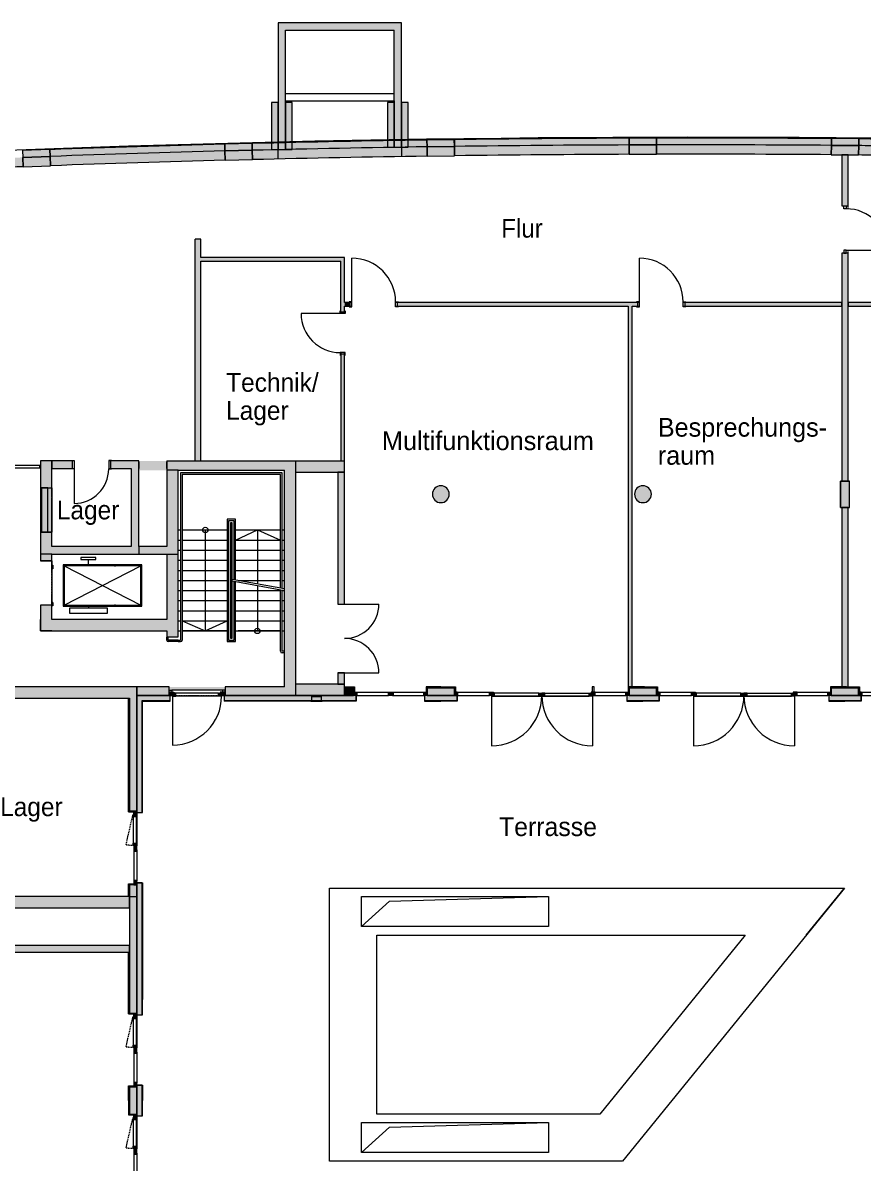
# Model space of a CAD drawing. Header units: inches. Extents: x 354311 to 431061, y 371078 to 433204.
# Drawn here: x 374121 to 396581, y 402725 to 433204 of the extents above; entities that cross this region are included whole.
import ezdxf

# ---------------------------------------------------------------- set-up
doc = ezdxf.new("R2010")
doc.units = ezdxf.units.IN
doc.header["$LTSCALE"] = 250
doc.header["$MEASUREMENT"] = 0
for name, pattern in [('$1$G1', [0.18, 0.12, -0.06]), ('G1', [0.18, 0.12, -0.06]), ('w_verdeckt_oben', [0.18, 0.06, -0.12])]:
    doc.linetypes.add(name, pattern=pattern)
doc.layers.add('Grundebene', color=7, linetype='Continuous')
doc.styles.add('ARIAL', font='arial.ttf', dxfattribs={"height": 0.2})

msp = doc.modelspace()

# ---------------------------------------------------------------- hatches: boundary and pattern name
at = {"layer": 'Grundebene', "true_color": 0x000000, "transparency": 33554687}
for points in [[(380944, 429814), (381144, 429814), (381144, 433004), (380944, 433204)], [(380944, 433204), (381144, 433004), (384044, 433004), (384244, 433204)], [(380764, 431072), (380764, 429814), (380944, 429814), (380944, 431072)], [(381144, 429819), (381324, 429819), (381324, 431072), (381144, 431072)], [(384047, 431072), (383867, 431072), (383867, 429876), (384047, 429876)], [(384424, 429882), (384424, 431072), (384244, 431072), (384244, 429882)], [(384926, 429890), (384923, 430070), (384923, 430070), (380249, 429978), (380249, 429978), (380253, 429798), (380253, 429798)], [(380253, 429798), (380249, 429978), (380249, 429978), (384923, 430070), (384923, 430070), (384926, 429890), (384926, 429890)], [(385656, 429900), (385653, 430080), (384923, 430070), (384926, 429890)], [(384929, 429640), (384926, 429890), (384923, 430070), (384923, 430070), (385653, 430080), (385656, 429900), (385659, 429650)], [(390328, 429940), (390327, 430120), (390327, 430120), (385654, 430080), (385654, 430080), (385656, 429900), (385656, 429900), (390328, 429940)], [(385654, 430080), (390327, 430120), (390327, 430120), (390328, 429940), (390329, 429690), (390329, 429690), (385659, 429650), (385659, 429650), (385656, 429900), (385656, 429900), (385654, 430080)], [(391058, 429942), (391058, 430122), (390328, 430120), (390328, 429940)], [(390328, 430120), (391058, 430122), (391058, 430122), (391058, 429942), (391059, 429692), (390329, 429690), (390329, 429690), (390328, 429940), (390328, 429940), (390328, 429940), (390328, 429940)], [(395731, 429928), (395732, 430108), (395732, 430108), (391058, 430122), (391058, 430122), (391058, 429942), (391058, 429942), (395731, 429928)], [(391058, 430122), (395732, 430108), (395732, 430108), (395731, 429928), (395731, 429928), (395729, 429678), (395729, 429678), (391059, 429692), (391059, 429692), (391058, 429942), (391058, 429942)], [(395729, 429678), (395731, 429928), (395731, 429928), (395731, 429928), (395731, 429928), (395732, 430108), (396462, 430102), (396461, 429922), (396459, 429672)], [(396461, 429922), (396462, 430102), (395732, 430108), (395731, 429928)], [(396459, 429672), (398169, 429663), (399651, 429632), (401129, 429606), (401137, 430036), (399084, 430070), (397525, 430093), (396462, 430102)], [(374850, 429634), (374844, 429814), (374114, 429787), (374121, 429607)], [(374114, 429787), (374844, 429814), (374850, 429634), (374850, 429634), (374850, 429634), (374850, 429634), (374860, 429384), (374130, 429357), (374121, 429607), (374121, 429607)], [(379523, 429779), (379518, 429959), (379518, 429959), (374844, 429814), (374844, 429814), (374851, 429634), (374851, 429634)], [(374844, 429814), (379518, 429959), (379518, 429959), (379523, 429779), (379523, 429779), (374851, 429634), (374851, 429634)], [(379530, 429529), (379523, 429779), (379523, 429779), (374851, 429634), (374851, 429634), (374860, 429384), (374860, 429384)], [(374851, 429634), (379523, 429779), (379523, 429779), (379530, 429529), (379530, 429529), (374860, 429384), (374860, 429384)], [(380253, 429798), (380248, 429978), (379519, 429959), (379523, 429779)], [(379519, 429959), (380248, 429978), (380253, 429798), (380253, 429798), (380253, 429798), (380253, 429798), (380259, 429548), (379530, 429529), (379523, 429779), (379523, 429779)], [(380253, 429798), (379523, 429779), (379530, 429529), (380259, 429548)], [(384929, 429640), (384926, 429890), (384926, 429890), (380253, 429798), (380253, 429798), (380259, 429548), (380259, 429548)], [(380253, 429798), (384926, 429890), (384926, 429890), (384929, 429640), (384929, 429640), (380259, 429548), (380259, 429548)], [(385656, 429900), (384926, 429890), (384929, 429640), (385659, 429650)], [(390329, 429690), (390328, 429940), (390328, 429940), (385656, 429900), (385656, 429900), (385659, 429650), (385659, 429650), (390329, 429690)], [(391058, 429942), (390328, 429940), (390329, 429690), (391059, 429692)], [(395729, 429678), (395731, 429928), (395731, 429928), (391058, 429942), (391058, 429942), (391059, 429692), (391059, 429692)], [(396461, 429922), (395731, 429928), (395729, 429678), (396459, 429672)], [(369448, 429409), (371421, 429498), (371421, 429498), (374121, 429607), (374130, 429357), (374130, 429357), (371431, 429248), (371431, 429248), (369460, 429159)], [(374850, 429634), (374121, 429607), (374130, 429357), (374860, 429384)], [(396006, 428308), (396182, 428308), (396182, 429674), (396006, 429674)], [(378729, 427419), (378879, 427419), (378879, 421494), (378729, 421494)], [(396006, 427048), (396181, 427048), (396181, 415454), (396006, 415454)], [(378879, 426831), (382719, 426831), (382719, 426931), (378879, 426931)], [(382719, 426831), (382619, 426831), (382619, 425479), (382719, 425479)], [(382719, 425729), (382869, 425729), (382869, 425629), (382719, 425629)], [(384129, 425729), (390554, 425729), (390554, 425629), (384129, 425629)], [(390304, 425629), (390404, 425629), (390404, 415454), (390304, 415454)], [(391814, 425729), (401209, 425729), (401209, 425629), (391814, 425629)], [(382619, 424344), (382719, 424344), (382719, 421494), (382619, 421494)], [(374594, 421494), (374894, 421494), (374894, 418821), (374594, 418821)], [(377219, 421494), (377969, 421494), (377969, 421244), (377219, 421244)], [(395974, 420954), (395974, 420254), (396214, 420254), (396214, 420954)], [(374594, 419591), (374894, 419591), (374894, 420771), (374594, 420771)], [(377969, 419004), (378052, 419071), (377969, 419204), (377219, 419204), (377219, 419004)], [(377969, 416954), (378044, 417054), (377969, 417254), (374894, 417254), (374594, 416954)], [(376969, 415154), (377169, 415454), (372534, 415454), (372534, 415204), (372234, 415204), (372234, 415454), (371344, 415454), (371344, 415154)], [(377169, 415454), (372534, 415454), (372534, 415204), (372234, 415204), (372234, 415454), (371344, 415454), (371344, 415154), (376969, 415154)], [(377169, 415454), (376969, 415154), (376969, 412139), (377169, 412139)], [(376969, 415154), (376969, 412139), (377169, 412139), (377169, 415454)], [(381419, 415529), (381344, 415429), (381419, 415229), (382719, 415229), (382719, 415529)], [(382719, 415429), (382719, 415229), (382959, 415229), (382959, 415429)], [(385659, 415429), (384929, 415429), (384929, 415229), (385659, 415229)], [(391059, 415429), (390329, 415429), (390329, 415229), (391059, 415229)], [(396459, 415429), (395729, 415429), (395729, 415229), (396459, 415229)], [(377169, 415229), (377309, 415089), (378059, 415089), (378059, 415229)], [(377169, 412094), (377309, 412094), (377309, 415089), (377169, 415229)], [(377169, 415229), (377169, 412094), (377309, 412094), (377309, 415089)], [(378059, 415229), (377169, 415229), (377309, 415089), (378059, 415089)], [(378029, 415311), (378159, 415311), (378159, 415290), (378147, 415290), (378147, 415229), (378029, 415229)], [(378126, 415290), (378209, 415290), (378209, 415208), (378126, 415208)], [(379349, 415290), (379432, 415290), (379432, 415208), (379349, 415208)], [(379398, 415311), (379529, 415311), (379529, 415229), (379398, 415229)], [(379499, 415229), (379499, 415089), (383028, 415089), (383028, 415229)], [(383050, 415229), (382959, 415229), (382959, 415311), (383050, 415311)], [(384020, 415229), (383890, 415229), (383890, 415311), (383923, 415311), (384020, 415311)], [(384929, 415229), (384837, 415229), (384837, 415311), (384929, 415311)], [(384860, 415229), (384860, 415089), (385728, 415089), (385728, 415229)], [(385697, 415311), (385751, 415311), (385751, 415229), (385660, 415229), (385660, 415311)], [(386698, 415229), (386590, 415229), (386590, 415311), (386623, 415311), (386698, 415311)], [(386644, 415290), (386727, 415290), (386727, 415208), (386644, 415208)], [(387911, 415290), (387994, 415290), (387994, 415208), (387911, 415208)], [(388077, 415290), (387994, 415290), (387994, 415208), (388077, 415208)], [(389344, 415290), (389261, 415290), (389261, 415208), (389344, 415208)], [(389420, 415311), (389311, 415311), (389311, 415291), (389323, 415291), (389323, 415229), (389420, 415229)], [(390329, 415229), (390237, 415229), (390237, 415311), (390329, 415311)], [(390260, 415229), (390260, 415089), (391128, 415089), (391128, 415229)], [(391097, 415311), (391151, 415311), (391151, 415229), (391060, 415229), (391060, 415311)], [(392098, 415229), (391990, 415229), (391990, 415311), (392023, 415311), (392098, 415311)], [(392044, 415290), (392127, 415290), (392127, 415208), (392044, 415208)], [(393311, 415290), (393394, 415290), (393394, 415208), (393311, 415208)], [(393477, 415290), (393394, 415290), (393394, 415208), (393477, 415208)], [(394744, 415290), (394661, 415290), (394661, 415208), (394744, 415208)], [(394820, 415311), (394711, 415311), (394711, 415291), (394723, 415291), (394723, 415229), (394820, 415229)], [(395729, 415229), (395637, 415229), (395637, 415311), (395729, 415311)], [(395660, 415229), (395660, 415089), (396528, 415089), (396528, 415229)], [(396497, 415311), (396551, 415311), (396551, 415229), (396460, 415229), (396460, 415311)], [(377149, 412049), (377149, 412029), (377169, 412029), (377169, 412139), (377087, 412139), (377087, 412049)], [(377149, 411989), (377149, 412049), (377067, 412049), (377067, 411989)], [(377149, 411283), (377149, 411223), (377067, 411223), (377067, 411283)], [(377149, 411223), (377149, 411239), (377169, 411239), (377169, 411069), (377087, 411069), (377087, 411223)], [(377169, 410169), (377169, 410279), (377087, 410279), (377087, 410169)], [(377169, 410169), (376969, 410169), (376969, 408367), (377169, 408367)], [(377169, 406694), (377309, 406694), (377309, 410214), (377169, 410214)], [(371344, 409854), (376969, 409854), (376969, 409554), (371344, 409554)], [(376969, 408367), (376969, 408542), (371519, 408542), (371519, 408367)], [(377169, 408367), (376969, 408367), (376969, 406739), (377169, 406739)], [(377149, 406589), (377149, 406649), (377067, 406649), (377067, 406589)], [(377149, 406649), (377149, 406629), (377169, 406629), (377169, 406739), (377087, 406739), (377087, 406649)], [(377149, 405883), (377149, 405823), (377067, 405823), (377067, 405883)], [(377149, 405823), (377149, 405839), (377169, 405839), (377169, 405669), (377087, 405669), (377087, 405823)], [(376969, 404769), (376969, 404039), (377169, 404039), (377169, 404769)], [(377169, 404769), (377169, 404879), (377087, 404879), (377087, 404769)], [(377169, 403994), (377309, 403994), (377309, 404814), (377169, 404814)], [(377149, 403889), (377149, 403949), (377067, 403949), (377067, 403889)], [(377149, 403949), (377149, 403929), (377169, 403929), (377169, 404039), (377087, 404039), (377087, 403949)], [(377149, 403183), (377149, 403123), (377067, 403123), (377067, 403183)], [(377149, 403123), (377149, 403139), (377169, 403139), (377169, 402969), (377087, 402969), (377087, 403123)]]:
    msp.add_hatch(color=18, dxfattribs=at).paths.add_polyline_path(points, flags=0)
h = msp.add_hatch(color=18, dxfattribs=at)
h.paths.add_polyline_path([(384244, 433204), (384044, 433004), (384044, 431072), (384244, 431072)], flags=0)
h.paths.add_polyline_path([(384244, 431072), (384044, 431072), (384044, 429882), (384244, 429882)], flags=0)
h.paths.add_polyline_path([(384244, 429882), (384044, 429882), (384044, 429879), (384244, 429879)], flags=0)
h = msp.add_hatch(color=18, dxfattribs=at)
h.paths.add_polyline_path([(401133, 429856), (401137, 430036), (397344, 430093), (397344, 429913)], flags=0)
h.paths.add_polyline_path([(397085, 430051), (397144, 429921), (397144, 430095)], flags=0)
h.paths.add_polyline_path([(397085, 430051), (396964, 430097), (396463, 430102), (396461, 429922), (397144, 429915), (397144, 429921)], flags=0)
h = msp.add_hatch(color=18, dxfattribs=at)
h.paths.add_polyline_path([(401129, 429606), (401133, 429856), (397344, 429913), (397211, 429848), (397144, 429665), (397144, 429665)], flags=0)
h.paths.add_polyline_path([(397144, 429665), (397211, 429848), (397144, 429915), (396461, 429922), (396459, 429672)], flags=0)
h = msp.add_hatch(color=18, dxfattribs=at)
h.paths.add_polyline_path([(374130, 429357), (374121, 429607), (371421, 429498), (371431, 429248)], flags=0)
h.paths.add_polyline_path([(371431, 429248), (371421, 429498), (369448, 429409), (369460, 429159)], flags=0)
h = msp.add_hatch(color=18, dxfattribs=at)
h.paths.add_polyline_path([(374894, 421494), (374894, 421294), (375451, 421294), (375451, 421494)], flags=0)
h.paths.add_polyline_path([(376461, 421494), (376461, 421294), (377019, 421294), (377219, 421494)], flags=0)
h = msp.add_hatch(color=18, dxfattribs=at)
h.paths.add_polyline_path([(377019, 419004), (377219, 419004), (377219, 419004), (377119, 419104), (377019, 419004)], flags=0)
h.paths.add_polyline_path([(377019, 419204), (377119, 419104), (377219, 419204), (377219, 421494), (377019, 421294)], flags=0)
h = msp.add_hatch(color=18, dxfattribs=at)
h.paths.add_polyline_path([(378269, 421244), (377969, 421494), (377969, 419204), (378052, 419071), (378269, 419004)], flags=0)
h.paths.add_polyline_path([(378269, 419004), (378052, 419071), (377969, 419004), (377969, 419004), (378269, 419004)], flags=0)
h = msp.add_hatch(color=18, dxfattribs=at)
h.paths.add_polyline_path([(377969, 421494), (378269, 421244), (381119, 421244), (381219, 421302), (381119, 421494)], flags=0)
h.paths.add_polyline_path([(381119, 421494), (381219, 421302), (381419, 421194), (381419, 421194), (381419, 421494)], flags=0)
h = msp.add_hatch(color=18, dxfattribs=at)
h.paths.add_polyline_path([(381119, 415229), (381419, 415229), (381419, 415229), (381200, 415379), (381119, 415229)], flags=0)
h.paths.add_polyline_path([(381119, 415454), (381200, 415379), (381419, 415229), (381419, 415229), (381344, 415429), (381119, 415529)], flags=0)
h.paths.add_polyline_path([(381119, 415529), (381344, 415429), (381419, 415529), (381419, 421194), (381219, 421302), (381119, 421244)], flags=0)
h = msp.add_hatch(color=18, dxfattribs=at)
h.paths.add_polyline_path([(381419, 421494), (381419, 421194), (382719, 421194), (382719, 421494)], flags=0)
h.paths.add_polyline_path([(382719, 421494), (382719, 421194)], flags=0)
h = msp.add_hatch(color=18, dxfattribs=at)
h.paths.add_polyline_path([(382544, 417669), (382719, 417669), (382719, 421194), (382544, 421194)], flags=0)
h.paths.add_polyline_path([(382719, 415829), (382544, 415829), (382544, 415529), (382719, 415529)], flags=0)
h = msp.add_hatch(color=18, dxfattribs=at)
edge = h.paths.add_edge_path(flags=0)
edge.add_arc((385294, 420604), 225, 0, 360)
edge.add_arc((385294, 420604), 225, 0, 360)
h = msp.add_hatch(color=18, dxfattribs=at)
edge = h.paths.add_edge_path(flags=0)
edge.add_arc((390694, 420604), 225, 0, 360)
edge.add_arc((390694, 420604), 225, 0, 360)
h = msp.add_hatch(color=18, dxfattribs=at)
h.paths.add_polyline_path([(377219, 419004), (377219, 419204), (377219, 419204), (377119, 419104), (377219, 419004)], flags=0)
h.paths.add_polyline_path([(377019, 419004), (377119, 419104), (377019, 419204), (374894, 419204), (374811, 419071), (374894, 419004)], flags=0)
h = msp.add_hatch(color=18, dxfattribs=at)
h.paths.add_polyline_path([(374594, 416954), (374894, 417254), (374894, 417641), (374594, 417641)], flags=0)
h.paths.add_polyline_path([(374594, 418821), (374894, 418821), (374894, 419004), (374811, 419071), (374594, 419004)], flags=0)
h = msp.add_hatch(color=18, dxfattribs=at)
h.paths.add_polyline_path([(378269, 419004), (377969, 419004), (377969, 417254), (378044, 417054), (378269, 416954)], flags=0)
h.paths.add_polyline_path([(378269, 416954), (378044, 417054), (377969, 416954), (377969, 416789), (378269, 416789)], flags=0)
h = msp.add_hatch(color=18, dxfattribs=at)
h.paths.add_polyline_path([(377169, 415454), (377169, 415229), (378029, 415229), (378029, 415454)], flags=0)
h.paths.add_polyline_path([(379529, 415454), (379529, 415229), (381119, 415229), (381200, 415379), (381119, 415454)], flags=0)
h = msp.add_hatch(color=18, dxfattribs=at)
h.paths.add_polyline_path([(378029, 415454), (377169, 415454), (377169, 415229), (378029, 415229)], flags=0)
h.paths.add_polyline_path([(379529, 415454), (379529, 415229), (381119, 415229), (381200, 415379), (381119, 415454)], flags=0)
at = {"layer": 'Grundebene', "true_color": 0x0f8558, "transparency": 33554687}
msp.add_hatch(color=126, dxfattribs=at).paths.add_polyline_path([(379529, 415372), (378029, 415372), (378029, 415454), (379529, 415454)], flags=0)

# ---------------------------------------------------------------- linework, layer by layer
at = {"layer": 'Grundebene', "color": 18, "linetype": 'Continuous', "lineweight": 13, "true_color": 0x000000}
for p, q in [((380944, 433204), (380944, 429814)), ((384244, 433204), (380944, 433204)), ((384244, 429879), (384244, 433204)), ((381144, 429814), (381144, 433004)), ((381144, 433004), (384044, 433004)), ((384044, 429879), (384044, 433004)), ((381144, 431318), (384044, 431318)), ((380764, 431072), (380764, 429814)), ((380944, 431072), (380764, 431072)), ((380944, 429814), (380944, 431072)), ((381144, 431118), (384044, 431118)), ((381144, 431118), (384044, 431118)), ((381324, 431072), (381144, 431072)), ((381144, 431072), (381144, 429819)), ((381324, 429819), (381324, 431072)), ((384047, 431072), (383867, 431072)), ((383867, 431072), (383867, 429876)), ((384044, 431118), (384044, 429875)), ((384047, 429876), (384047, 431072)), ((384424, 431072), (384244, 431072)), ((384244, 431072), (384244, 429882)), ((384424, 429882), (384424, 431072)), ((385653, 430080), (384923, 430070)), ((384926, 429890), (384923, 430070)), ((384923, 430070), (384926, 429890)), ((385656, 429900), (385653, 430080)), ((385654, 430080), (385656, 429900)), ((390328, 429940), (390327, 430120)), ((391058, 430122), (390328, 430120)), ((390328, 430120), (390328, 429940)), ((391058, 429942), (391058, 430122)), ((391058, 430122), (391058, 429942)), ((395731, 429928), (395732, 430108)), ((395732, 430108), (395731, 429928)), ((396462, 430102), (395732, 430108)), ((396461, 429922), (396462, 430102)), ((396463, 430102), (396461, 429922)), ((374844, 429814), (374114, 429787)), ((374114, 429787), (374121, 429607)), ((374850, 429634), (374844, 429814)), ((374844, 429814), (374851, 429634)), ((379523, 429779), (379518, 429959)), ((380248, 429978), (379519, 429959)), ((379519, 429959), (379523, 429779)), ((379523, 429779), (380253, 429798)), ((380253, 429798), (379523, 429779)), ((379523, 429779), (380253, 429798)), ((379530, 429529), (379523, 429779)), ((379523, 429779), (379530, 429529)), ((379530, 429529), (379523, 429779)), ((380253, 429798), (380248, 429978)), ((380249, 429978), (380253, 429798)), ((380259, 429548), (380253, 429798)), ((380259, 429548), (380253, 429798)), ((380253, 429798), (380259, 429548)), ((380764, 429814), (380944, 429814)), ((380939, 429814), (380939, 429566)), ((380944, 429814), (381144, 429814)), ((381144, 429819), (381324, 429819)), ((383867, 429876), (384047, 429876)), ((384044, 429879), (384244, 429879)), ((384239, 429879), (384239, 429629)), ((384244, 429882), (384424, 429882)), ((384926, 429890), (385656, 429900)), ((385656, 429900), (384926, 429890)), ((384926, 429890), (385656, 429900)), ((384929, 429640), (384926, 429890)), ((384926, 429890), (384929, 429640)), ((384929, 429640), (384926, 429890)), ((385659, 429650), (385656, 429900)), ((385659, 429650), (385656, 429900)), ((385656, 429900), (385659, 429650)), ((390328, 429940), (391058, 429942)), ((391058, 429942), (390328, 429940)), ((390328, 429940), (391058, 429942)), ((390329, 429690), (390328, 429940)), ((390328, 429940), (390329, 429690)), ((390329, 429690), (390328, 429940)), ((391059, 429692), (391058, 429942)), ((391059, 429692), (391058, 429942)), ((391058, 429942), (391059, 429692)), ((395729, 429678), (395731, 429928)), ((395731, 429928), (395729, 429678)), ((395729, 429678), (395731, 429928)), ((395731, 429928), (396461, 429922)), ((396461, 429922), (395731, 429928)), ((395731, 429928), (396461, 429922)), ((396459, 429672), (396461, 429922)), ((396459, 429672), (396461, 429922)), ((396461, 429922), (396459, 429672)), ((374121, 429607), (374850, 429634)), ((374850, 429634), (374121, 429607)), ((374121, 429607), (374850, 429634)), ((374130, 429357), (374121, 429607)), ((374121, 429607), (374130, 429357)), ((374130, 429357), (374121, 429607)), ((374860, 429384), (374850, 429634)), ((374860, 429384), (374850, 429634)), ((374851, 429634), (374860, 429384)), ((379530, 429529), (380259, 429548)), ((379530, 429529), (380259, 429548)), ((384929, 429640), (385659, 429650)), ((384929, 429640), (385659, 429650)), ((390329, 429690), (391059, 429692)), ((390329, 429690), (391059, 429692)), ((395729, 429678), (396459, 429672)), ((395729, 429678), (396459, 429672)), ((396181, 429675), (396006, 429675)), ((396006, 429675), (396006, 428308)), ((396181, 428308), (396181, 429675)), ((374130, 429357), (374860, 429384)), ((374130, 429357), (374860, 429384)), ((396006, 428308), (396181, 428308)), ((396064, 428233), (396064, 428308)), ((396064, 428308), (396124, 428308)), ((396124, 428233), (396064, 428233)), ((396124, 428308), (396124, 428233)), ((378879, 427419), (378729, 427419)), ((378729, 421494), (378729, 427419)), ((378879, 426931), (378879, 427419)), ((396181, 427048), (396006, 427048)), ((396006, 427048), (396006, 420954)), ((396064, 427123), (396064, 427048)), ((396124, 427123), (396064, 427123)), ((396064, 427048), (396124, 427048)), ((396124, 427048), (396124, 427123)), ((396124, 427123), (397234, 427123)), ((396181, 420954), (396181, 427048)), ((382619, 426931), (378879, 426931)), ((378879, 426831), (382619, 426831)), ((378879, 421494), (378879, 426831)), ((382719, 426931), (382619, 426931)), ((382619, 426931), (382619, 426931)), ((382619, 425479), (382619, 426831)), ((382719, 425729), (382719, 426931)), ((382914, 425744), (382914, 426914)), ((390599, 425744), (390599, 426914)), ((382604, 425434), (382604, 425509)), ((382619, 425479), (382719, 425479)), ((382869, 425729), (382719, 425729)), ((382719, 425629), (382869, 425629)), ((382719, 425479), (382719, 425629)), ((382734, 425509), (382734, 425434)), ((382914, 425744), (382839, 425744)), ((382839, 425614), (382914, 425614)), ((382869, 425629), (382869, 425729)), ((382914, 425614), (382914, 425744)), ((384084, 425614), (384084, 425744)), ((384084, 425744), (384159, 425744)), ((384159, 425614), (384084, 425614)), ((384129, 425729), (384129, 425629)), ((390304, 425729), (384129, 425729)), ((384129, 425629), (390304, 425629)), ((390404, 425729), (390304, 425729)), ((390304, 425729), (390304, 425729)), ((390304, 425629), (390304, 415454)), ((390554, 425729), (390404, 425729)), ((390404, 425729), (390404, 425729)), ((390404, 425629), (390554, 425629)), ((390404, 415454), (390404, 425629)), ((390599, 425744), (390524, 425744)), ((390524, 425614), (390599, 425614)), ((390554, 425629), (390554, 425729)), ((390599, 425614), (390599, 425744)), ((391769, 425614), (391769, 425744)), ((391769, 425744), (391844, 425744)), ((391844, 425614), (391769, 425614)), ((391814, 425729), (391814, 425629)), ((396006, 425729), (391814, 425729)), ((391814, 425629), (396006, 425629)), ((396006, 425629), (396006, 425729)), ((396181, 425729), (396181, 425629)), ((401209, 425729), (396181, 425729)), ((396181, 425629), (401209, 425629)), ((382604, 425434), (381559, 425434)), ((382734, 425434), (382604, 425434)), ((382734, 424389), (382604, 424389)), ((382604, 424389), (382604, 424314)), ((382719, 424344), (382619, 424344)), ((382619, 424344), (382619, 421494)), ((382719, 421494), (382719, 424344)), ((382734, 424314), (382734, 424389)), ((374564, 421374), (373509, 421374)), ((373509, 421314), (374564, 421314)), ((374594, 421374), (374564, 421374)), ((374564, 421374), (374564, 421314)), ((374564, 421314), (374594, 421314)), ((374594, 421494), (374594, 421194)), ((374894, 421494), (374594, 421494)), ((374594, 421314), (374594, 421374)), ((374894, 421494), (374894, 421294)), ((375451, 421494), (374894, 421494)), ((374894, 420771), (374894, 421494)), ((374894, 421294), (375451, 421294)), ((375421, 421509), (375496, 421509)), ((375496, 421279), (375421, 421279)), ((375451, 421294), (375451, 421494)), ((375496, 421509), (375496, 421279)), ((375496, 421279), (375496, 420359)), ((376491, 421509), (376416, 421509)), ((376416, 421509), (376416, 421279)), ((376416, 421279), (376491, 421279)), ((376461, 421494), (376461, 421294)), ((377219, 421494), (376461, 421494)), ((376461, 421294), (377019, 421294)), ((377019, 421294), (377019, 419204)), ((377219, 419204), (377219, 421494)), ((377219, 421469), (377219, 421294)), ((377969, 421494), (377969, 419204)), ((377969, 421494), (381419, 421494)), ((377969, 421294), (377969, 421469)), ((378269, 421244), (377969, 421244)), ((378269, 419004), (378269, 421244)), ((378269, 421244), (381119, 421244)), ((378729, 421494), (378879, 421494)), ((381119, 415454), (381119, 421244)), ((381419, 421194), (381419, 421494)), ((381419, 421494), (382719, 421494)), ((382619, 421494), (382719, 421494)), ((382719, 421194), (382719, 421494)), ((374594, 421194), (374594, 421194)), ((374594, 421194), (374594, 420771)), ((381049, 421174), (378339, 421174)), ((378339, 421174), (378339, 416706)), ((381009, 421134), (378379, 421134)), ((378379, 421134), (378379, 416706)), ((381009, 418094), (381009, 421134)), ((381049, 418087), (381049, 421174)), ((381419, 415529), (381419, 421194)), ((381419, 421194), (382719, 421194)), ((382719, 421194), (382544, 421194)), ((382544, 421194), (382544, 417669)), ((382719, 417669), (382719, 421194)), ((395974, 420254), (395974, 420954)), ((395974, 420954), (396214, 420954)), ((395974, 420954), (395974, 420254)), ((396214, 420954), (395974, 420954)), ((396006, 420954), (396181, 420954)), ((396214, 420254), (396214, 420954)), ((396214, 420254), (396214, 420954)), ((374594, 420771), (374894, 420771)), ((374594, 420771), (374594, 419591)), ((374594, 420771), (374894, 420771)), ((374794, 420771), (374619, 420771)), ((374619, 420771), (374619, 419591)), ((374794, 419591), (374794, 420771)), ((374894, 420771), (374894, 419591)), ((395974, 420254), (396214, 420254)), ((395974, 420254), (396214, 420254)), ((396181, 420254), (396006, 420254)), ((396006, 420254), (396006, 415429)), ((396181, 415429), (396181, 420254)), ((379809, 419934), (379579, 419934)), ((379579, 419934), (379579, 416666)), ((379769, 419894), (379619, 419894)), ((379619, 419894), (379619, 416706)), ((379719, 419844), (379669, 419844)), ((379669, 419844), (379669, 416756)), ((379719, 416756), (379719, 419844)), ((379769, 418319), (379769, 419894)), ((379809, 418312), (379809, 419934)), ((374894, 419591), (374594, 419591)), ((374594, 419591), (374594, 419004)), ((374594, 419591), (374894, 419591)), ((374619, 419591), (374794, 419591)), ((374894, 419204), (374894, 419591)), ((378269, 419650), (378339, 419650)), ((378379, 419650), (379579, 419650)), ((378999, 419650), (378999, 418453)), ((379809, 419379), (380389, 419650)), ((379809, 419650), (381009, 419650)), ((380389, 419650), (380389, 418206)), ((380389, 419650), (381009, 419380)), ((381049, 419650), (381119, 419650)), ((377019, 419204), (374894, 419204)), ((377219, 419204), (377219, 419004)), ((377969, 419204), (377219, 419204)), ((378269, 419380), (378339, 419380)), ((378269, 419110), (378339, 419110)), ((378379, 419380), (379579, 419380)), ((378379, 419110), (379579, 419110)), ((379809, 419380), (381009, 419380)), ((379809, 419110), (381009, 419110)), ((381049, 419380), (381119, 419380)), ((381049, 419110), (381119, 419110)), ((374894, 419004), (374594, 419004)), ((374594, 419004), (374594, 418821)), ((374594, 418821), (374894, 418821)), ((374894, 418821), (374594, 418821)), ((374894, 418821), (374894, 419004)), ((374894, 419004), (377019, 419004)), ((374894, 418821), (374894, 417641)), ((376075, 418914), (375675, 418914)), ((375675, 418914), (375675, 418864)), ((375675, 418864), (376075, 418864)), ((375875, 418689), (375875, 418864)), ((376075, 418864), (376075, 418914)), ((377019, 419004), (377219, 419004)), ((377019, 419004), (377019, 419004)), ((377219, 419004), (377219, 419004)), ((377219, 419004), (377969, 419004)), ((377969, 419004), (378269, 419004)), ((377969, 419004), (377969, 419004)), ((377969, 419004), (377969, 417254)), ((378269, 416789), (378269, 419004)), ((378269, 418840), (378339, 418840)), ((378379, 418840), (379579, 418840)), ((379809, 418840), (381009, 418840)), ((381049, 418840), (381119, 418840)), ((374894, 418709), (374919, 418709)), ((374894, 418614), (374894, 418709)), ((374894, 418614), (374894, 418689)), ((374894, 418689), (374919, 418689)), ((374919, 418614), (374894, 418614)), ((374919, 418614), (374894, 418614)), ((374919, 418709), (374919, 418614)), ((374919, 418689), (374919, 418614)), ((377300, 418714), (375200, 418714)), ((375200, 418714), (375200, 417614)), ((377275, 418689), (375225, 418689)), ((375225, 418689), (375225, 417639)), ((375225, 417639), (377275, 418689)), ((375225, 418689), (377275, 417639)), ((377275, 417639), (377275, 418689)), ((377300, 417614), (377300, 418714)), ((378269, 418570), (378339, 418570)), ((378379, 418570), (379579, 418570)), ((379809, 418570), (381009, 418570)), ((381049, 418570), (381119, 418570)), ((378269, 418300), (378339, 418300)), ((378379, 418300), (379579, 418300)), ((378999, 418453), (378999, 416950)), ((381119, 418074), (379719, 418328)), ((381119, 418023), (379719, 418277)), ((379769, 416706), (379769, 418268)), ((379809, 416666), (379809, 418261)), ((379874, 418300), (381009, 418300)), ((381049, 418300), (381119, 418300)), ((378269, 418030), (378339, 418030)), ((378379, 418030), (379579, 418030)), ((379809, 418030), (381009, 418030)), ((380389, 418156), (380389, 416950)), ((381009, 416406), (381009, 418043)), ((381049, 416406), (381049, 418036)), ((381049, 418030), (381119, 418030)), ((374894, 417641), (374594, 417641)), ((374594, 417641), (374594, 416954)), ((374894, 417641), (374594, 417641)), ((374919, 417714), (374894, 417714)), ((374894, 417714), (374894, 417639)), ((374894, 417714), (374919, 417714)), ((374894, 417619), (374894, 417714)), ((374894, 417254), (374894, 417641)), ((374894, 417639), (374919, 417639)), ((374919, 417619), (374894, 417619)), ((374919, 417639), (374919, 417714)), ((374919, 417714), (374919, 417619)), ((375200, 417614), (377300, 417614)), ((375225, 417639), (377275, 417639)), ((375375, 417414), (375375, 417564)), ((375375, 417564), (376375, 417564)), ((375875, 417639), (375875, 417564)), ((376375, 417564), (376375, 417414)), ((378269, 417760), (378339, 417760)), ((378379, 417760), (379579, 417760)), ((379809, 417760), (381009, 417760)), ((381049, 417760), (381119, 417760)), ((382544, 417669), (382719, 417669)), ((382544, 417669), (382719, 417669)), ((382719, 417669), (383639, 417669)), ((374594, 416954), (374594, 417254)), ((377969, 417254), (374894, 417254)), ((376375, 417414), (375375, 417414)), ((378269, 417490), (378339, 417490)), ((378379, 417490), (379579, 417490)), ((379809, 417490), (381009, 417490)), ((381049, 417490), (381119, 417490)), ((374894, 416954), (374594, 416954)), ((374594, 416954), (377969, 416954)), ((377969, 416954), (377969, 416789)), ((378269, 417220), (378339, 417220)), ((378269, 416950), (378339, 416950)), ((378379, 417220), (378999, 416950)), ((378379, 417220), (379579, 417220)), ((379579, 416950), (378379, 416950)), ((378379, 416950), (379579, 416950)), ((378999, 416950), (379579, 417220)), ((379809, 417220), (381009, 417220)), ((379809, 416950), (381009, 416950)), ((381009, 416950), (379879, 416950)), ((381049, 417220), (381119, 417220)), ((381049, 416950), (381119, 416950)), ((377969, 416789), (378269, 416789)), ((377969, 416706), (377969, 416784)), ((378009, 416706), (378009, 416784)), ((378269, 416706), (378009, 416706)), ((378099, 416666), (378009, 416666)), ((378269, 416666), (378009, 416666)), ((378269, 416706), (378339, 416706)), ((378269, 416666), (378339, 416666)), ((378269, 416666), (378339, 416666)), ((379579, 416666), (379809, 416666)), ((379619, 416706), (379769, 416706)), ((379669, 416756), (379719, 416756)), ((381119, 416406), (381049, 416406)), ((381119, 416366), (381049, 416366)), ((381119, 416366), (381049, 416366)), ((382719, 415829), (382544, 415829)), ((382544, 415829), (382544, 415529)), ((382544, 415829), (382719, 415829)), ((382719, 415829), (383639, 415829)), ((382719, 415529), (382719, 415829)), ((377169, 415454), (372534, 415454)), ((374894, 415454), (374594, 415454)), ((377169, 412139), (377169, 415454)), ((377169, 415454), (377169, 415229)), ((378029, 415454), (377169, 415454)), ((378029, 415229), (378029, 415454)), ((379529, 415454), (379529, 415229)), ((381119, 415454), (379529, 415454)), ((381419, 415229), (381419, 415529)), ((382719, 415529), (381419, 415529)), ((382544, 415529), (382719, 415529)), ((382719, 415229), (382719, 415529)), ((382719, 415454), (382984, 415454)), ((382719, 415429), (382719, 415229)), ((382959, 415429), (382719, 415429)), ((382959, 415229), (382959, 415429)), ((382984, 415454), (382984, 415311)), ((385294, 415454), (384904, 415454)), ((384904, 415454), (384904, 415311)), ((384929, 415429), (385659, 415429)), ((384929, 415229), (384929, 415429)), ((385659, 415429), (384929, 415429)), ((384929, 415429), (384929, 415229)), ((385251, 415454), (385685, 415454)), ((385659, 415229), (385659, 415429)), ((385659, 415229), (385659, 415429)), ((385685, 415454), (385685, 415311)), ((389394, 415454), (389334, 415454)), ((389334, 415454), (389334, 415311)), ((389394, 415311), (389394, 415454)), ((390304, 415454), (390404, 415454)), ((390738, 415454), (390304, 415454)), ((390304, 415454), (390304, 415311)), ((390329, 415429), (391059, 415429)), ((390329, 415229), (390329, 415429)), ((391059, 415429), (390329, 415429)), ((390329, 415429), (390329, 415229)), ((390651, 415454), (391085, 415454)), ((391059, 415229), (391059, 415429)), ((391059, 415229), (391059, 415429)), ((391085, 415454), (391085, 415311)), ((396138, 415454), (395704, 415454)), ((395704, 415454), (395704, 415311)), ((395729, 415429), (396459, 415429)), ((395729, 415229), (395729, 415429)), ((396459, 415429), (395729, 415429)), ((395729, 415429), (395729, 415229)), ((396006, 415429), (396181, 415429)), ((396051, 415454), (396485, 415454)), ((396459, 415229), (396459, 415429)), ((396459, 415229), (396459, 415429)), ((396485, 415454), (396485, 415311)), ((371344, 415154), (376969, 415154)), ((376744, 415154), (376944, 415154)), ((376944, 412119), (376944, 415154)), ((376969, 415154), (376969, 412139)), ((377169, 415229), (378029, 415229)), ((378059, 415229), (377169, 415229)), ((377169, 415229), (377169, 412094)), ((378029, 415312), (378029, 415372)), ((378029, 415372), (378104, 415372)), ((378104, 415312), (378029, 415312)), ((378029, 415229), (378029, 415311)), ((378029, 415311), (378159, 415311)), ((378126, 415229), (378029, 415229)), ((378059, 415089), (378059, 415229)), ((378104, 415372), (378104, 415312)), ((379454, 415372), (378104, 415372)), ((378209, 415290), (378126, 415290)), ((378126, 415290), (378126, 415208)), ((378126, 415208), (378126, 413902)), ((378126, 415208), (378209, 415208)), ((378159, 415311), (378159, 415290)), ((379349, 415290), (378209, 415290)), ((378209, 415208), (378209, 415290)), ((379349, 415208), (378209, 415208)), ((379349, 415208), (379349, 415290)), ((379349, 415290), (379432, 415290)), ((379432, 415208), (379349, 415208)), ((379529, 415311), (379398, 415311)), ((379398, 415311), (379398, 415290)), ((379432, 415290), (379432, 415208)), ((379432, 415229), (379529, 415229)), ((379529, 415372), (379454, 415372)), ((379454, 415372), (379454, 415312)), ((379454, 415312), (379529, 415312)), ((379499, 415229), (379499, 415089)), ((383028, 415229), (379499, 415229)), ((379529, 415312), (379529, 415372)), ((379529, 415229), (379529, 415311)), ((379529, 415229), (381119, 415229)), ((381119, 415229), (381419, 415229)), ((381119, 415229), (381119, 415229)), ((381419, 415229), (381419, 415229)), ((381419, 415229), (382719, 415229)), ((381844, 415201), (382094, 415201)), ((381844, 415201), (382094, 415201)), ((381844, 415076), (381844, 415201)), ((382094, 415201), (382094, 415081)), ((382094, 415201), (382094, 415076)), ((382719, 415229), (382959, 415229)), ((382959, 415229), (382959, 415311)), ((382959, 415311), (383050, 415311)), ((383050, 415229), (382959, 415229)), ((383028, 415311), (384837, 415311)), ((383028, 415089), (383028, 415229)), ((383028, 415229), (383890, 415229)), ((383028, 415229), (383028, 415076)), ((383050, 415311), (383050, 415229)), ((383890, 415311), (384020, 415311)), ((383890, 415229), (383890, 415311)), ((384020, 415229), (383890, 415229)), ((384002, 415229), (384837, 415229)), ((384020, 415311), (384020, 415229)), ((384837, 415229), (384837, 415311)), ((384837, 415311), (384929, 415311)), ((384929, 415229), (384837, 415229)), ((384860, 415229), (384860, 415089)), ((385728, 415229), (384860, 415229)), ((384860, 415229), (384860, 415076)), ((384929, 415311), (384929, 415229)), ((384929, 415229), (385659, 415229)), ((384929, 415229), (385659, 415229)), ((385730, 415311), (385660, 415311)), ((385660, 415311), (385660, 415229)), ((385660, 415229), (385751, 415229)), ((385727, 415229), (385727, 415076)), ((385728, 415089), (385728, 415229)), ((385730, 415311), (386590, 415311)), ((385730, 415229), (386590, 415229)), ((385751, 415229), (385751, 415311)), ((386590, 415311), (386698, 415311)), ((386590, 415229), (386590, 415311)), ((386698, 415229), (386590, 415229)), ((386727, 415290), (386644, 415290)), ((386644, 415290), (386644, 415208)), ((386644, 415229), (386644, 413879)), ((386644, 415208), (387994, 415208)), ((386644, 415208), (386727, 415208)), ((386698, 415311), (386698, 415229)), ((386727, 415208), (386727, 415290)), ((387911, 415290), (386727, 415290)), ((387911, 415208), (386727, 415208)), ((387911, 415208), (387911, 415290)), ((387911, 415290), (387994, 415290)), ((387994, 415208), (387911, 415208)), ((388077, 415290), (387994, 415290)), ((387994, 415290), (387994, 415208)), ((387994, 415290), (387994, 415208)), ((389344, 415208), (387994, 415208)), ((387994, 415208), (388077, 415208)), ((388077, 415208), (388077, 415290)), ((388077, 415290), (389261, 415290)), ((388077, 415208), (389261, 415208)), ((389261, 415208), (389261, 415290)), ((389261, 415290), (389344, 415290)), ((389344, 415208), (389261, 415208)), ((389420, 415311), (389311, 415311)), ((389311, 415311), (389311, 415291)), ((389334, 415311), (389394, 415311)), ((389344, 415290), (389344, 415208)), ((389344, 415229), (389344, 413879)), ((389344, 415229), (389420, 415229)), ((389402, 415311), (390237, 415311)), ((389402, 415229), (390237, 415229)), ((389420, 415229), (389420, 415311)), ((390237, 415229), (390237, 415311)), ((390237, 415311), (390329, 415311)), ((390329, 415229), (390237, 415229)), ((390260, 415229), (390260, 415089)), ((391128, 415229), (390260, 415229)), ((390260, 415229), (390260, 415076)), ((390329, 415311), (390329, 415229)), ((390329, 415229), (391059, 415229)), ((390329, 415229), (391059, 415229)), ((391130, 415311), (391060, 415311)), ((391060, 415311), (391060, 415229)), ((391060, 415229), (391151, 415229)), ((391127, 415229), (391127, 415076)), ((391128, 415089), (391128, 415229)), ((391130, 415311), (391990, 415311)), ((391130, 415229), (391990, 415229)), ((391151, 415229), (391151, 415311)), ((391990, 415311), (392098, 415311)), ((391990, 415229), (391990, 415311)), ((392098, 415229), (391990, 415229)), ((392127, 415290), (392044, 415290)), ((392044, 415290), (392044, 415208)), ((392044, 415229), (392044, 413879)), ((392044, 415208), (393394, 415208)), ((392044, 415208), (392127, 415208)), ((392098, 415311), (392098, 415229)), ((392127, 415208), (392127, 415290)), ((393311, 415290), (392127, 415290)), ((393311, 415208), (392127, 415208)), ((393311, 415208), (393311, 415290)), ((393311, 415290), (393394, 415290)), ((393394, 415208), (393311, 415208)), ((393477, 415290), (393394, 415290)), ((393394, 415290), (393394, 415208)), ((393394, 415290), (393394, 415208)), ((394744, 415208), (393394, 415208)), ((393394, 415208), (393477, 415208)), ((393477, 415208), (393477, 415290)), ((393477, 415290), (394661, 415290)), ((393477, 415208), (394661, 415208)), ((394661, 415208), (394661, 415290)), ((394661, 415290), (394744, 415290)), ((394744, 415208), (394661, 415208)), ((394820, 415311), (394711, 415311)), ((394711, 415311), (394711, 415291)), ((394744, 415290), (394744, 415208)), ((394744, 415229), (394744, 413879)), ((394744, 415229), (394820, 415229)), ((394802, 415311), (395637, 415311)), ((394802, 415229), (395637, 415229)), ((394820, 415229), (394820, 415311)), ((395637, 415229), (395637, 415311)), ((395637, 415311), (395729, 415311)), ((395729, 415229), (395637, 415229)), ((395660, 415229), (395660, 415089)), ((396528, 415229), (395660, 415229)), ((395660, 415229), (395660, 415076)), ((395729, 415311), (395729, 415229)), ((395729, 415229), (396459, 415229)), ((395729, 415229), (396459, 415229)), ((396530, 415311), (396460, 415311)), ((396460, 415311), (396460, 415229)), ((396460, 415229), (396551, 415229)), ((396527, 415229), (396527, 415076)), ((396528, 415089), (396528, 415229)), ((396530, 415311), (397390, 415311)), ((396530, 415229), (397390, 415229)), ((396551, 415229), (396551, 415311)), ((377309, 415089), (378059, 415089)), ((377309, 412094), (377309, 415089)), ((377322, 412504), (377322, 415076)), ((377322, 415076), (378059, 415076)), ((378059, 415076), (378059, 415089)), ((379499, 415089), (383028, 415089)), ((379499, 415089), (379499, 415076)), ((383028, 415076), (379499, 415076)), ((381819, 415061), (381819, 415076)), ((381819, 415076), (382119, 415076)), ((382119, 415061), (381819, 415061)), ((382094, 415076), (381844, 415076)), ((382119, 415076), (382119, 415061)), ((384860, 415089), (385728, 415089)), ((384860, 415076), (385294, 415076)), ((385727, 415076), (385293, 415076)), ((390260, 415089), (391128, 415089)), ((390260, 415076), (390694, 415076)), ((391127, 415076), (390693, 415076)), ((395660, 415089), (396528, 415089)), ((395660, 415076), (396094, 415076)), ((396527, 415076), (396093, 415076)), ((376944, 412504), (376944, 412119)), ((377322, 412094), (377322, 412504)), ((376944, 412119), (377087, 412119)), ((376969, 412139), (377169, 412139)), ((377087, 412049), (377087, 412139)), ((377087, 412139), (377169, 412139)), ((377169, 412139), (377169, 412029)), ((377169, 412139), (377169, 412094)), ((377169, 412094), (377309, 412094)), ((377169, 412094), (377322, 412094)), ((377067, 412049), (377067, 411989)), ((377149, 412049), (377067, 412049)), ((377067, 412010), (377067, 411283)), ((377067, 411989), (377149, 411989)), ((377149, 411989), (377149, 412049)), ((377169, 412029), (377149, 412029)), ((377149, 412010), (377149, 411283)), ((377169, 412044), (377169, 411208)), ((377067, 411223), (377067, 411283)), ((377067, 411283), (377149, 411283)), ((377149, 411223), (377067, 411223)), ((377087, 411223), (377087, 411154)), ((377087, 411175), (377087, 411069)), ((377087, 411154), (377169, 411154)), ((377149, 411283), (377149, 411223)), ((377169, 411239), (377149, 411239)), ((377169, 411239), (377149, 411239)), ((377169, 411069), (377169, 411239)), ((377169, 411154), (377169, 411239)), ((377087, 411096), (377087, 410264)), ((377087, 411069), (377169, 411069)), ((377169, 411096), (377169, 410264)), ((377169, 410279), (377087, 410279)), ((377087, 410279), (377087, 410169)), ((377169, 410169), (377169, 410279)), ((376944, 409854), (376944, 410189)), ((376944, 409854), (376944, 410189)), ((376944, 410189), (377169, 410189)), ((376944, 409854), (376944, 410189)), ((376944, 410189), (377087, 410189)), ((377169, 410169), (376969, 410169)), ((376969, 410169), (376969, 408367)), ((377087, 410169), (377169, 410169)), ((377309, 410214), (377169, 410214)), ((377169, 410214), (377169, 406694)), ((377169, 410189), (377169, 410214)), ((377169, 410214), (377322, 410214)), ((377169, 410209), (377169, 410214)), ((377169, 410214), (377322, 410214)), ((377169, 408367), (377169, 410169)), ((377309, 406694), (377309, 410214)), ((377322, 410214), (377322, 407102)), ((377322, 410214), (377322, 409804)), ((382319, 410079), (383579, 410079)), ((382319, 410079), (396078, 410079)), ((382319, 402779), (382319, 410079)), ((396078, 410079), (390147, 402779)), ((395055, 408819), (396078, 410079)), ((376969, 409854), (371344, 409854)), ((376969, 409854), (377169, 409854)), ((376969, 409554), (376969, 409854)), ((383169, 409049), (383169, 409849)), ((383169, 409849), (388169, 409849)), ((383169, 409049), (383918, 409729)), ((383918, 409729), (388169, 409849)), ((388169, 409849), (388169, 409049)), ((371344, 409554), (376969, 409554)), ((388169, 409049), (383169, 409049)), ((383579, 408819), (393431, 408819)), ((383579, 404039), (383579, 408819)), ((393431, 408819), (389547, 404039)), ((376969, 408542), (371519, 408542)), ((376969, 408367), (376969, 408542)), ((371519, 408367), (376969, 408367)), ((376944, 406719), (376944, 408367)), ((376969, 408367), (376969, 406739)), ((377169, 406739), (377169, 408367)), ((376944, 407104), (376944, 406719)), ((377322, 406694), (377322, 407104)), ((376944, 406719), (377087, 406719)), ((376969, 406739), (377169, 406739)), ((377067, 406649), (377067, 406589)), ((377149, 406649), (377067, 406649)), ((377067, 406610), (377067, 405883)), ((377067, 406589), (377149, 406589)), ((377087, 406649), (377087, 406739)), ((377087, 406739), (377169, 406739)), ((377149, 406589), (377149, 406649)), ((377169, 406629), (377149, 406629)), ((377149, 406610), (377149, 405883)), ((377169, 406739), (377169, 406629)), ((377169, 406739), (377169, 406694)), ((377169, 406694), (377309, 406694)), ((377169, 406694), (377322, 406694)), ((377169, 406644), (377169, 405808)), ((377169, 406644), (377169, 405808)), ((377067, 405823), (377067, 405883)), ((377067, 405883), (377149, 405883)), ((377149, 405823), (377067, 405823)), ((377087, 405823), (377087, 405754)), ((377087, 405775), (377087, 405669)), ((377087, 405754), (377169, 405754)), ((377087, 405696), (377087, 404864)), ((377087, 405669), (377169, 405669)), ((377149, 405883), (377149, 405823)), ((377169, 405839), (377149, 405839)), ((377169, 405839), (377149, 405839)), ((377169, 405669), (377169, 405839)), ((377169, 405754), (377169, 405839)), ((377169, 405696), (377169, 404864)), ((376944, 404404), (376944, 404789)), ((376944, 404789), (377087, 404789)), ((376969, 404039), (376969, 404769)), ((376969, 404769), (377169, 404769)), ((376969, 404769), (376969, 404039)), ((377169, 404769), (376969, 404769)), ((377169, 404879), (377087, 404879)), ((377087, 404879), (377087, 404769)), ((377087, 404769), (377169, 404769)), ((377169, 404769), (377169, 404879)), ((377309, 404814), (377169, 404814)), ((377169, 404814), (377169, 403994)), ((377169, 404809), (377169, 404814)), ((377169, 404814), (377322, 404814)), ((377169, 404039), (377169, 404769)), ((377169, 404039), (377169, 404769)), ((377309, 403994), (377309, 404814)), ((377322, 404814), (377322, 404404)), ((376944, 404404), (376944, 404019)), ((377322, 403994), (377322, 404404)), ((376944, 404019), (377087, 404019)), ((376969, 404039), (377169, 404039)), ((376969, 404039), (377169, 404039)), ((377067, 403949), (377067, 403889)), ((377149, 403949), (377067, 403949)), ((377067, 403910), (377067, 403183)), ((377067, 403889), (377149, 403889)), ((377087, 403949), (377087, 404039)), ((377087, 404039), (377169, 404039)), ((377149, 403889), (377149, 403949)), ((377169, 403929), (377149, 403929)), ((377149, 403910), (377149, 403183)), ((377169, 404039), (377169, 403929)), ((377169, 404039), (377169, 403994)), ((377169, 403994), (377309, 403994)), ((377169, 403994), (377322, 403994)), ((377169, 403944), (377169, 403108)), ((389547, 404039), (383579, 404039)), ((383170, 403809), (388170, 403809)), ((383170, 403009), (383170, 403809)), ((383170, 403009), (383170, 403809)), ((383170, 403809), (388170, 403809)), ((383170, 403009), (383919, 403689)), ((383919, 403689), (388170, 403809)), ((388170, 403809), (388170, 403009)), ((388170, 403809), (388170, 403009)), ((377067, 403123), (377067, 403183)), ((377067, 403183), (377149, 403183)), ((377149, 403123), (377067, 403123)), ((377087, 403123), (377087, 403054)), ((377087, 403075), (377087, 402969)), ((377087, 403054), (377169, 403054)), ((377087, 402996), (377087, 402164)), ((377087, 402969), (377169, 402969)), ((377149, 403183), (377149, 403123)), ((377169, 403139), (377149, 403139)), ((377169, 403139), (377149, 403139)), ((377169, 402969), (377169, 403139)), ((377169, 403054), (377169, 403139)), ((377169, 402996), (377169, 402164)), ((388170, 403009), (383170, 403009)), ((388170, 403009), (383170, 403009)), ((390147, 402779), (382319, 402779))]:
    msp.add_line(p, q, dxfattribs=at)
at = {"layer": 'Grundebene', "color": 18, "linetype": 'G1', "lineweight": 13, "true_color": 0x000000}
for p, q in [((396181, 428231), (396181, 428308)), ((396181, 427048), (396181, 427123)), ((382619, 425479), (382619, 425434)), ((382719, 425434), (382719, 425479)), ((382914, 425729), (382869, 425729)), ((382869, 425629), (382914, 425629)), ((384129, 425729), (384084, 425729)), ((384084, 425629), (384129, 425629)), ((390599, 425729), (390554, 425729)), ((390554, 425629), (390599, 425629)), ((391814, 425729), (391769, 425729)), ((391769, 425629), (391814, 425629)), ((382619, 424389), (382619, 424344)), ((382719, 424344), (382719, 424389)), ((375496, 421494), (375451, 421494)), ((375451, 421294), (375496, 421294)), ((376461, 421494), (376416, 421494)), ((376416, 421294), (376461, 421294)), ((374594, 420771), (374594, 419591)), ((374894, 419591), (374894, 420771)), ((374894, 417641), (374894, 418821)), ((378029, 415229), (379529, 415229)), ((376882, 411240), (377067, 412049)), ((376882, 405840), (377067, 406649)), ((376882, 403140), (377067, 403949))]:
    msp.add_line(p, q, dxfattribs=at)
at = {"layer": 'Grundebene', "color": 18, "linetype": 'w_verdeckt_oben', "lineweight": 13, "true_color": 0x000000}
for p, q in [((374594, 420529), (374594, 419629)), ((374894, 419629), (374894, 420529))]:
    msp.add_line(p, q, dxfattribs=at)
at = {"layer": 'Grundebene', "color": 18, "linetype": '$1$G1', "lineweight": 13, "true_color": 0x000000}
for p, q in [((376575, 418689), (376600, 418689)), ((376600, 417639), (376575, 417639))]:
    msp.add_line(p, q, dxfattribs=at)
at = {"layer": 'Grundebene', "color": 18, "linetype": 'Continuous', "lineweight": 13, "true_color": 0x000000}
for centre in [(378999, 419650), (380389, 416950)]:
    msp.add_circle(centre, 70.6, dxfattribs=at)
for centre, radius, start, end in [((392021, -47864), 478007, 85.83939, 93.47847), ((392021, -47789), 477911, 90.85101, 91.41149), ((392021, -47789), 477911, 90.20304, 90.76342), ((392021, -47789), 477911, 89.55509, 90.11544), ((392021, -47789), 477911, 89.4074, 89.4675), ((392021, -47789), 477911, 91.49909, 92.05975), ((392021, -47789), 477731, 91.49909, 92.05975), ((392021, -47789), 477731, 91.49909, 92.05975), ((392021, -47789), 477731, 90.85101, 91.41149), ((392021, -47789), 477731, 90.85101, 91.41149), ((392021, -47789), 477731, 90.20304, 90.76342), ((392021, -47789), 477731, 90.20304, 90.76342), ((392021, -47789), 477731, 89.55509, 90.11544), ((392021, -47789), 477731, 89.55509, 90.11544), ((392021, -47789), 477731, 89.38559, 89.4675), ((392021, -47789), 477731, 89.38559, 89.4675), ((392021, -47789), 477481, 91.49909, 92.05975), ((392021, -47789), 477481, 90.85101, 91.41149), ((392021, -47789), 477481, 90.20304, 90.76342), ((392021, -47789), 477481, 89.55509, 90.11544), ((392021, -47789), 477481, 89.38527, 89.4675), ((392021, -47789), 477481, 92.14734, 92.47144), ((396124, 427123), 1110, 0, 90), ((382914, 425744), 1170, 0, 90), ((390599, 425744), 1170, 0, 90), ((382604, 425434), 1045, 180, 270), ((375496, 421279), 920, 270, 360), ((385294, 420604), 225, 0, 180), ((385294, 420604), 225, 180, 0), ((390694, 420604), 225, 0, 180), ((390694, 420604), 225, 180, 0), ((382719, 417669), 920, 270, 360), ((378009, 416706), 40, 180, 270), ((378339, 416706), 40, 270, 360), ((382719, 415829), 920, 0, 90), ((381049, 416406), 40, 180, 270), ((378126, 415208), 1306, 270, 360), ((386644, 415229), 1350, 270, 0), ((389344, 415229), 1350, 180, 270), ((392044, 415229), 1350, 270, 0), ((394744, 415229), 1350, 180, 270)]:
    msp.add_arc(centre, radius, start, end, dxfattribs=at)
at = {"layer": 'Grundebene', "color": 18, "linetype": 'G1', "lineweight": 13, "true_color": 0x000000}
for centre in [(377067, 412223), (377067, 406823), (377067, 404123)]:
    msp.add_arc(centre, 1000, 259.3152, 270, dxfattribs=at)

# ---------------------------------------------------------------- texts
at = {"layer": 'Grundebene', "color": 18, "lineweight": 18, "true_color": 0x000000, "style": 'ARIAL'}
for s, width, p in [('Flur', 0.923524, (386907, 427463)), ('Technik/', 0.937003, (379555, 423343)), ('Lager', 0.934811, (379555, 422593)), ('Besprechungs-', 0.962775, (391093, 422143)), ('Multifunktionsraum', 0.966293, (383719, 421783)), ('raum', 0.960792, (391093, 421393)), ('Lager', 0.934191, (375031, 419933)), ('Lager', 0.934191, (373516, 412001)), ('Terrasse', 0.950279, (386848, 411468))]:
    msp.add_text(s, height=500, dxfattribs=dict(at, width=width)).set_placement(p)

doc.saveas('drawing.dxf')
